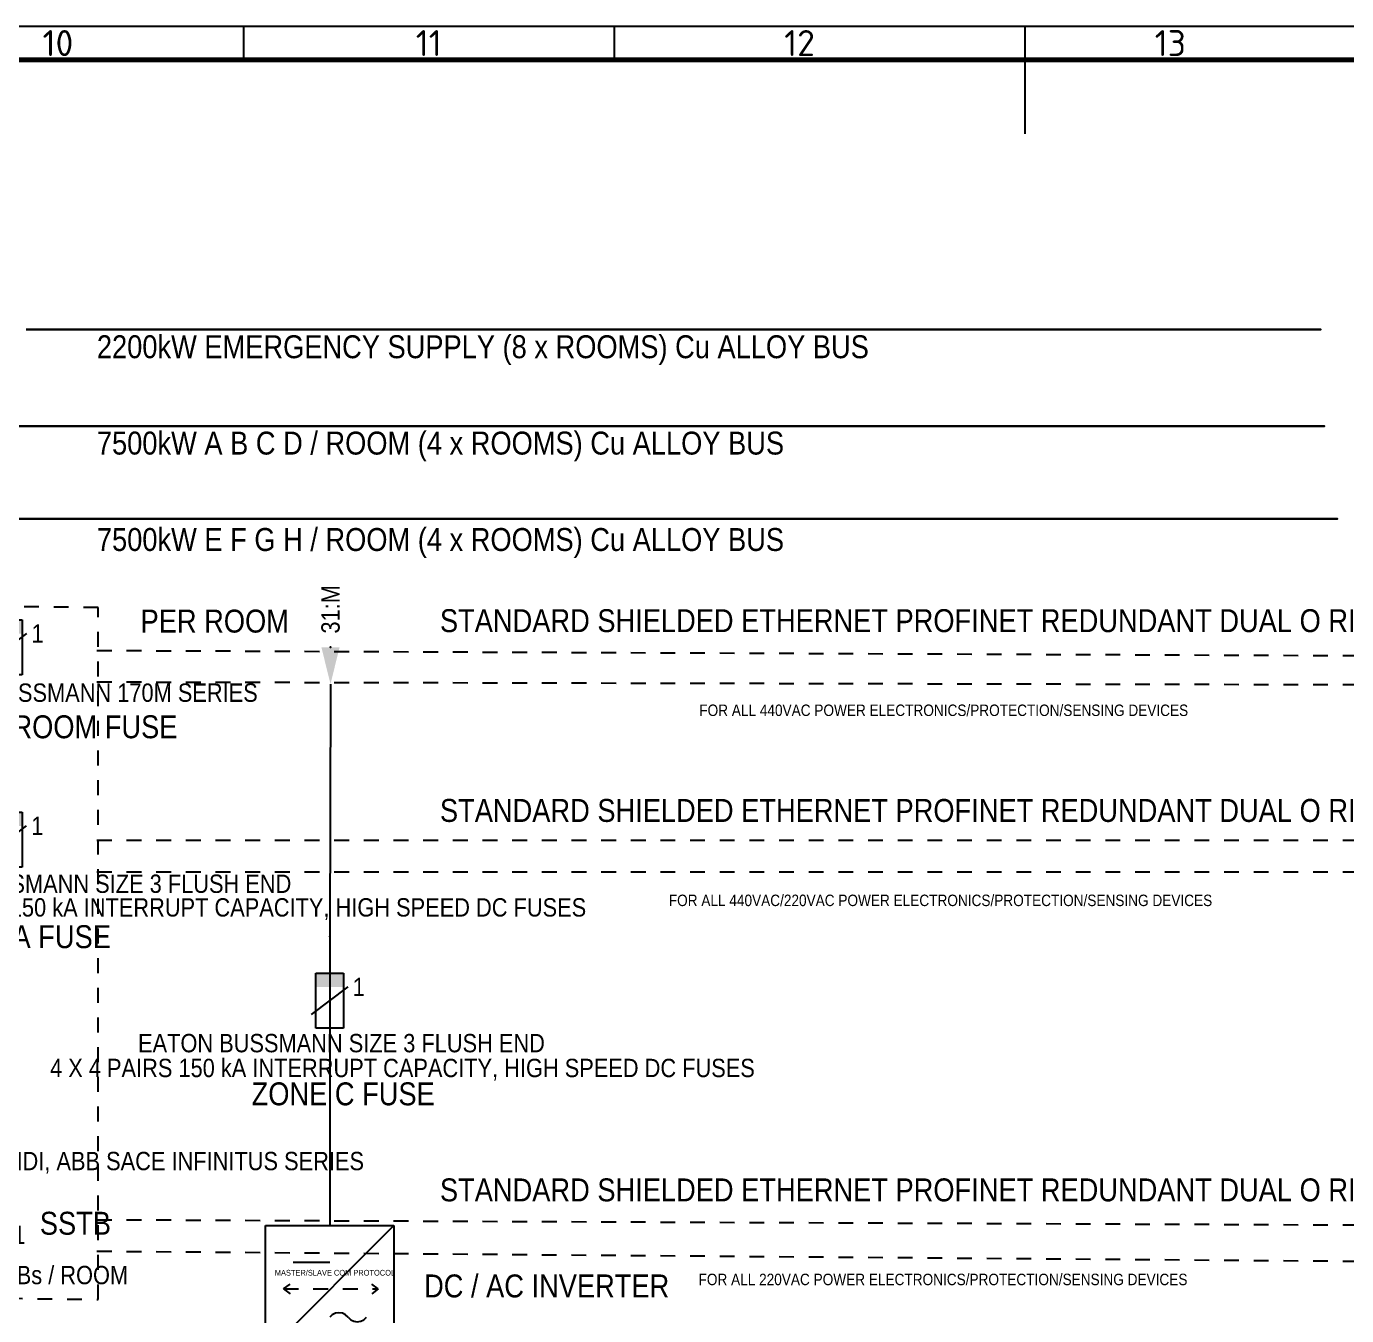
# Paper-space layout 'Layout1' of a CAD drawing. Header units: millimetres. Extents: x 340 to 1181, y -1 to 593.
# Drawn here: x 836.2 to 1014.2, y 412.7 to 586.5 of the extents above; entities that cross this region are included whole.
import ezdxf
from ezdxf.enums import TextEntityAlignment as Align

# ---------------------------------------------------------------- set-up
doc = ezdxf.new("R2010")
doc.units = ezdxf.units.MM
doc.linetypes.add('DASHED', pattern=[4, 2, -2])
doc.layers.add('00_Paper_Layout_ Text', color=7, linetype='Continuous')
doc.layers.add('SLEHTI1', color=7, linetype='Continuous')
doc.layers.add('00_Paper_Layout_Thick', color=7, linetype='Continuous', lineweight=70)
doc.layers.add('00_Paper_Layout_Thin', color=7, linetype='Continuous', lineweight=25)
doc.styles.add('ELECTRICAL_GENERAL', font='arial.ttf', dxfattribs={"width": 0.85})
doc.styles.add('ELECTRICAL_ID', font='arial.ttf', dxfattribs={"width": 0.85})
doc.styles.add('ELECTRICAL_INTDEF1', font='segoesc.ttf', dxfattribs={"width": 0.85})
doc.styles.add('S000 H00', font='isocpeur.ttf')

# ---------------------------------------------------------------- blocks, each defined once
blk = doc.blocks.new('C-Job Border A1 LANDSCAPE')
at = {"layer": '00_Paper_Layout_Thick'}
blk.add_line((830.25, 583), (21, 583), dxfattribs=at)
at = {"layer": '00_Paper_Layout_Thin'}
for p, q in [((834.75, 587.5), (16.5, 587.5)), ((525.63, 587.5), (525.63, 583)), ((575.63, 587.5), (575.63, 583)), ((631, 587.5), (631, 573))]:
    blk.add_line(p, q, dxfattribs=at)
at = {"layer": '00_Paper_Layout_ Text', "style": 'S000 H00'}
for s, p in [('10', (500.63, 585.25)), ('11', (550.63, 585.25)), ('12', (600.63, 585.25)), ('13', (650.63, 585.25))]:
    blk.add_text(s, height=3.5, dxfattribs=at).set_placement(p, align=Align.MIDDLE_CENTER)
blk = doc.blocks.new('SVAIHT2A')
at = {"color": 1, "linetype": 'Continuous', "lineweight": -3}
blk.add_point((0, 0), dxfattribs=at)
at = {"color": 1, "lineweight": -3}
blk.add_solid([(0, -4), (0.99, 0), (-0.99, 0)], dxfattribs=at)
at = {"color": 7, "lineweight": -3, "style": 'ELECTRICAL_GENERAL', "width": 0.85}
blk.add_attdef('E_CONNREF', text='', height=2, rotation=90, dxfattribs=at).set_placement((0, 1.5), align=Align.MIDDLE_LEFT)
at = {"color": 1, "lineweight": -3, "style": 'ELECTRICAL_INTDEF1', "flags": 8}
blk.add_attdef('E_DELETED', (0, 0), '', height=2.5, dxfattribs=at)
at = {"color": 7, "lineweight": -3, "style": 'ELECTRICAL_GENERAL', "width": 0.85, "flags": 8}
blk.add_attdef('E_SYMBTXT1', text='', height=2, rotation=90, dxfattribs=at).set_placement((2, 0), align=Align.TOP_RIGHT)
at = {"color": 7, "lineweight": -3, "style": 'ELECTRICAL_GENERAL', "width": 0.85, "flags": 1}
blk.add_attdef('E_THISREF', text='', height=1.5, dxfattribs=at).set_placement((0, -9), align=Align.CENTER)
blk = doc.blocks.new('IECSLD_0201')
at = {"color": 0, "linetype": 'Continuous', "lineweight": -3}
for p, q in [((0, 0), (0, -14)), ((-1.5, -10), (-1.5, -4)), ((-1.5, -4), (1.5, -4)), ((1.5, -4), (1.5, -10)), ((1.5, -10), (-1.5, -10))]:
    blk.add_line(p, q, dxfattribs=at)
at = {"color": 7, "linetype": 'Continuous', "lineweight": -3}
blk.add_line((-2, -8.5), (2, -5.5), dxfattribs=at)
at = {"color": 0, "linetype": 'Continuous', "lineweight": -3}
for p in [(0, 0), (0, -14)]:
    blk.add_point(p, dxfattribs=at)
at = {"color": 0, "lineweight": -3}
blk.add_solid([(-1.5, -5.5), (1.5, -5.5), (-1.5, -4), (1.5, -4)], dxfattribs=at)
at = {"color": 7, "lineweight": -3, "width": 0.85}
for tag, height, style, flags, p in [('E_OBJECTID', 2.5, 'ELECTRICAL_ID', 8, (-4, -1)), ('E_ELPOSID', 2.5, 'ELECTRICAL_ID', 8, (-4, -4.5)), ('E_AA', 2, 'ELECTRICAL_GENERAL', 8, (-4, -12)), ('E_OVERCURRENTPROTECTIONTYPE', 2, 'ELECTRICAL_GENERAL', 9, (-4, -15)), ('E_OVERCURRENTPROTECTION', 2, 'ELECTRICAL_GENERAL', 9, (-4, -18)), ('E_FRAMESIZE', 2, 'ELECTRICAL_GENERAL', 9, (-4, -21)), ('E_ELEC1', 2, 'ELECTRICAL_GENERAL', 8, (-4, -24)), ('E_ELEC2', 2, 'ELECTRICAL_GENERAL', 8, (-4, -27))]:
    blk.add_attdef(tag, text='', height=height, dxfattribs=dict(at, style=style, flags=flags)).set_placement(p, align=Align.RIGHT)
at = {"color": 7, "lineweight": -3, "style": 'ELECTRICAL_GENERAL', "width": 0.85, "flags": 8}
blk.add_attdef('E_PHASE', (2, -1), '', height=1.5, dxfattribs=at)
at = {"color": 7, "lineweight": -3, "style": 'ELECTRICAL_ID', "width": 0.85, "flags": 9}
blk.add_attdef('E_GROUPNUMBER', text='', height=1.5, dxfattribs=at).set_placement((-2, -1), align=Align.TOP_RIGHT)
at = {"color": 7, "lineweight": -3, "style": 'ELECTRICAL_ID', "width": 0.85}
blk.add_attdef('E_ID', text='', height=2.5, dxfattribs=at).set_placement((-4, -8), align=Align.RIGHT)
at = {"color": 7, "lineweight": -3, "style": 'ELECTRICAL_GENERAL', "width": 0.85, "flags": 8}
blk.add_attdef('E_POLES', text='', height=2, dxfattribs=at).set_placement((2.5, -5.5), align=Align.MIDDLE_LEFT)
blk = doc.blocks.new('IECSLD_0710')
at = {"color": 0, "linetype": 'Continuous', "lineweight": -3}
for p, q in [((-7, 0), (7, 0)), ((-7, -14), (-7, 0)), ((-7, -14), (7, 0)), ((7, 0), (7, -14)), ((7, -14), (-7, -14))]:
    blk.add_line(p, q, dxfattribs=at)
at = {"color": 7, "linetype": 'Continuous', "lineweight": -3}
for p, q in [((-3.72, -3.73), (-4, -4)), ((-3.38, -3.56), (-3.72, -3.73)), ((-3, -3.5), (-3.38, -3.56)), ((-2.62, -3.56), (-3, -3.5)), ((-2.28, -3.73), (-2.62, -3.56)), ((-2, -4), (-2.28, -3.73)), ((-2, -4), (-1.72, -4.27)), ((-1.72, -4.27), (-1.38, -4.44)), ((-0.62, -4.44), (-0.28, -4.27)), ((-0.28, -4.27), (0, -4)), ((-1.38, -4.44), (-1, -4.5)), ((-1, -4.5), (-0.62, -4.44)), ((4, -10), (0, -10))]:
    blk.add_line(p, q, dxfattribs=at)
at = {"color": 0, "linetype": 'Continuous', "lineweight": -3}
for p in [(0, 0), (0, -14)]:
    blk.add_point(p, dxfattribs=at)
at = {"color": 7, "lineweight": -3, "width": 0.85, "flags": 8}
for tag, height, style, p in [('E_OBJECTID', 2.5, 'ELECTRICAL_ID', (-9, -1)), ('E_ELPOSID', 2.5, 'ELECTRICAL_ID', (-9, -4.5)), ('E_ELEC1', 2, 'ELECTRICAL_GENERAL', (-9, -12)), ('E_ELEC2', 2, 'ELECTRICAL_GENERAL', (-9, -15))]:
    blk.add_attdef(tag, text='', height=height, dxfattribs=dict(at, style=style)).set_placement(p, align=Align.RIGHT)
at = {"color": 7, "lineweight": -3, "style": 'ELECTRICAL_ID', "width": 0.85}
blk.add_attdef('E_ID', text='', height=2.5, dxfattribs=at).set_placement((-9, -8), align=Align.RIGHT)
blk = doc.blocks.new('IECSLD_0402')
at = {"color": 0, "linetype": 'Continuous', "lineweight": -3}
for p, q in [((0, 0), (0, -3)), ((0, -11), (-3.5, -3.12)), ((-5.5, -8), (-5.5, -6)), ((0, -11), (0, -14))]:
    blk.add_line(p, q, dxfattribs=at)
at = {"color": 7, "linetype": 'Continuous', "lineweight": -3}
for p, q in [((-1, -4), (1, -2)), ((-1, -2), (1, -4)), ((-5, -7), (-5.5, -7)), ((-3.2, -7), (-4.1, -7)), ((-1.78, -7), (-2.3, -7)), ((-0.13, -8.25), (-1.5, -10.09))]:
    blk.add_line(p, q, dxfattribs=at)
at = {"color": 0, "linetype": 'Continuous', "lineweight": -3}
for p in [(0, 0), (0, -14)]:
    blk.add_point(p, dxfattribs=at)
at = {"color": 7, "lineweight": -3, "width": 0.85}
for tag, height, style, flags, p in [('E_OBJECTID', 2.5, 'ELECTRICAL_ID', 8, (-7.5, -1)), ('E_ELPOSID', 2.5, 'ELECTRICAL_ID', 8, (-7.5, -4.5)), ('E_AA', 2, 'ELECTRICAL_GENERAL', 8, (-7.5, -12)), ('E_OVERCURRENTPROTECTIONTYPE', 2, 'ELECTRICAL_GENERAL', 9, (-7.5, -15)), ('E_OVERCURRENTPROTECTION', 2, 'ELECTRICAL_GENERAL', 9, (-7.5, -18)), ('E_FRAMESIZE', 2, 'ELECTRICAL_GENERAL', 9, (-7.5, -21)), ('E_ELEC1', 2, 'ELECTRICAL_GENERAL', 8, (-7.5, -24)), ('E_ELEC2', 2, 'ELECTRICAL_GENERAL', 8, (-7.5, -27))]:
    blk.add_attdef(tag, text='', height=height, dxfattribs=dict(at, style=style, flags=flags)).set_placement(p, align=Align.RIGHT)
at = {"color": 7, "lineweight": -3, "style": 'ELECTRICAL_GENERAL', "width": 0.85, "flags": 8}
blk.add_attdef('E_PHASE', (2, -1), '', height=1.5, dxfattribs=at)
at = {"color": 7, "lineweight": -3, "style": 'ELECTRICAL_ID', "width": 0.85, "flags": 9}
blk.add_attdef('E_GROUPNUMBER', text='', height=1.5, dxfattribs=at).set_placement((-2, -1), align=Align.TOP_RIGHT)
at = {"color": 7, "lineweight": -3, "style": 'ELECTRICAL_ID', "width": 0.85}
blk.add_attdef('E_ID', text='', height=2.5, dxfattribs=at).set_placement((-7.5, -8), align=Align.RIGHT)
at = {"color": 7, "lineweight": -3, "style": 'ELECTRICAL_GENERAL', "width": 0.85, "flags": 8}
blk.add_attdef('E_POLES', text='', height=2, dxfattribs=at).set_placement((0.5, -8), align=Align.MIDDLE_LEFT)

psp = doc.layouts.get("Layout1")

# ---------------------------------------------------------------- linework, layer by layer
at = {"layer": 'SLEHTI1', "color": 175, "linetype": 'DASHED', "lineweight": -3}
for p, q in [((845.68, 502.35), (1101.22, 501.3)), ((845.68, 498.11), (1090.53, 497.58)), ((845.68, 476.77), (1061.47, 476.77)), ((845.68, 472.52), (1061.47, 472.52)), ((845.68, 425.6), (1090.53, 424.58)), ((845.68, 421.36), (1101.22, 419.32))]:
    psp.add_line(p, q, dxfattribs=at)
at = {"layer": 'SLEHTI1', "color": 125, "linetype": 'Continuous', "lineweight": -3}
for p, q in [((870.85, 416.27), (871.73, 416.92)), ((883.62, 416.27), (882.74, 416.92)), ((870.85, 416.27), (871.73, 415.61)), ((883.62, 416.27), (882.74, 415.61))]:
    psp.add_line(p, q, dxfattribs=at)
at = {"layer": 'SLEHTI1', "color": 125, "linetype": 'DASHED', "lineweight": -3}
psp.add_line((870.85, 416.27), (883.62, 416.27), dxfattribs=at)
at = {"layer": 'SLEHTI1', "color": 3, "linetype": 'Continuous', "lineweight": -3}
for points in [[(836.14, 545.63), (837.01, 545.63), (837.89, 545.63), (838.76, 545.63), (839.64, 545.63), (840.51, 545.63), (841.39, 545.63), (842.26, 545.63), (843.14, 545.63), (844.01, 545.63), (844.89, 545.63), (845.76, 545.63), (846.64, 545.63), (847.51, 545.63), (848.39, 545.63), (849.26, 545.63), (850.14, 545.63), (851.01, 545.63), (851.89, 545.63), (852.76, 545.63), (853.64, 545.63), (854.51, 545.63), (855.39, 545.63), (856.26, 545.63), (857.14, 545.63), (858.01, 545.63), (858.89, 545.63), (859.76, 545.63), (860.64, 545.63), (861.51, 545.63), (862.39, 545.63), (863.26, 545.63), (864.14, 545.63), (865.01, 545.63), (865.89, 545.63), (866.76, 545.63), (867.64, 545.63), (868.51, 545.63), (869.39, 545.63), (870.26, 545.63), (871.14, 545.63), (872.01, 545.63), (872.89, 545.63), (873.76, 545.63), (874.64, 545.63), (875.51, 545.63), (876.39, 545.63), (877.26, 545.63), (878.14, 545.63), (879.01, 545.63), (879.89, 545.63), (880.76, 545.63), (881.64, 545.63), (882.51, 545.63), (883.39, 545.63), (884.26, 545.63), (885.14, 545.63), (886.01, 545.63), (886.89, 545.63), (887.76, 545.63), (888.64, 545.63), (889.51, 545.63), (890.39, 545.63), (891.26, 545.63), (892.14, 545.63), (893.01, 545.63), (893.89, 545.63), (894.76, 545.63), (895.64, 545.63), (896.51, 545.63), (897.39, 545.63), (898.26, 545.63), (899.14, 545.63), (900.01, 545.63), (900.89, 545.63), (901.76, 545.63), (902.64, 545.63), (903.51, 545.63), (904.39, 545.63), (905.26, 545.63), (906.14, 545.63), (907.01, 545.63), (907.89, 545.63), (908.76, 545.63), (909.64, 545.63), (910.51, 545.63), (911.39, 545.63), (912.26, 545.63), (913.14, 545.63), (914.01, 545.63), (914.89, 545.63), (915.76, 545.63), (916.64, 545.63), (917.51, 545.63), (918.39, 545.63), (919.26, 545.63), (920.14, 545.63), (921.01, 545.63), (921.89, 545.63), (922.76, 545.63), (923.64, 545.63), (924.51, 545.63), (925.39, 545.63), (926.26, 545.63), (927.14, 545.63), (928.01, 545.63), (928.89, 545.63), (929.76, 545.63), (930.64, 545.63), (931.51, 545.63), (932.39, 545.63), (933.26, 545.63), (934.14, 545.63), (935.01, 545.63), (935.89, 545.63), (936.76, 545.63), (937.64, 545.63), (938.51, 545.63), (939.39, 545.63), (940.26, 545.63), (941.14, 545.63), (942.01, 545.63), (942.89, 545.63), (943.76, 545.63), (944.64, 545.63), (945.51, 545.63), (946.39, 545.63), (947.26, 545.63), (948.14, 545.63), (949.01, 545.63), (949.89, 545.63), (950.76, 545.63), (951.64, 545.63), (952.51, 545.63), (953.39, 545.63), (954.26, 545.63), (955.14, 545.63), (956.01, 545.63), (956.89, 545.63), (957.76, 545.63), (958.64, 545.63), (959.51, 545.63), (960.39, 545.63), (961.26, 545.63), (962.14, 545.63), (963.01, 545.63), (963.89, 545.63), (964.76, 545.63), (965.64, 545.63), (966.51, 545.63), (967.39, 545.63), (968.26, 545.63), (969.14, 545.63), (970.01, 545.63), (970.89, 545.63), (971.76, 545.63), (972.64, 545.63), (973.51, 545.63), (974.39, 545.63), (975.26, 545.63), (976.14, 545.63), (977.01, 545.63), (977.89, 545.63), (978.76, 545.63), (979.64, 545.63), (980.51, 545.63), (981.39, 545.63), (982.26, 545.63), (983.14, 545.63), (984.01, 545.63), (984.89, 545.63), (985.76, 545.63), (986.64, 545.63), (987.51, 545.63), (988.39, 545.63), (989.26, 545.63), (990.14, 545.63), (991.01, 545.63), (991.89, 545.63), (992.76, 545.63), (993.64, 545.63), (994.51, 545.63), (995.39, 545.63), (996.26, 545.63), (997.14, 545.63), (998.01, 545.63), (998.89, 545.63), (999.76, 545.63), (1000.64, 545.63), (1001.51, 545.63), (1002.39, 545.63), (1003.26, 545.63), (1004.14, 545.63), (1005.01, 545.63), (1005.89, 545.63), (1006.76, 545.63), (1007.64, 545.63), (1008.51, 545.63), (1009.39, 545.63), (1009.82, 545.63), (1010.26, 545.63), (1010.7, 545.63), (1010.26, 545.63), (1009.39, 545.63), (1008.51, 545.63), (1007.64, 545.63), (1006.76, 545.63), (1005.89, 545.63), (1005.01, 545.63), (1004.14, 545.63), (1003.26, 545.63), (1002.39, 545.63), (1001.51, 545.63), (1000.64, 545.63), (999.76, 545.63), (998.89, 545.63), (998.01, 545.63), (997.14, 545.63), (996.26, 545.63), (995.39, 545.63), (994.51, 545.63), (993.64, 545.63), (992.76, 545.63), (991.89, 545.63), (991.01, 545.63), (990.14, 545.63), (989.26, 545.63), (988.39, 545.63), (987.51, 545.63), (986.64, 545.63), (985.76, 545.63), (984.89, 545.63), (984.01, 545.63), (983.14, 545.63), (982.26, 545.63), (981.39, 545.63), (980.51, 545.63), (979.64, 545.63), (978.76, 545.63), (977.89, 545.63), (977.01, 545.63), (976.14, 545.63), (975.26, 545.63), (974.39, 545.63), (973.51, 545.63), (972.64, 545.63), (971.76, 545.63), (970.89, 545.63), (970.01, 545.63), (969.14, 545.63), (968.26, 545.63), (967.39, 545.63), (966.51, 545.63), (965.64, 545.63), (964.76, 545.63), (963.89, 545.63), (963.01, 545.63), (962.14, 545.63), (961.26, 545.63), (960.39, 545.63), (959.51, 545.63), (958.64, 545.63), (957.76, 545.63), (956.89, 545.63), (956.01, 545.63), (955.14, 545.63), (954.26, 545.63), (953.39, 545.63), (952.51, 545.63), (951.64, 545.63), (950.76, 545.63), (949.89, 545.63), (949.01, 545.63), (948.14, 545.63), (947.26, 545.63), (946.39, 545.63), (945.51, 545.63), (944.64, 545.63), (943.76, 545.63), (942.89, 545.63), (942.01, 545.63), (941.14, 545.63), (940.26, 545.63), (939.39, 545.63), (938.51, 545.63), (937.64, 545.63), (936.76, 545.63), (935.89, 545.63), (935.01, 545.63), (934.14, 545.63), (933.26, 545.63), (932.39, 545.63), (931.51, 545.63), (930.64, 545.63), (929.76, 545.63), (928.89, 545.63), (928.01, 545.63), (927.14, 545.63), (926.26, 545.63), (925.39, 545.63), (924.51, 545.63), (923.64, 545.63), (922.76, 545.63), (921.89, 545.63), (921.01, 545.63), (920.14, 545.63), (919.26, 545.63), (918.39, 545.63), (917.51, 545.63), (916.64, 545.63), (915.76, 545.63), (914.89, 545.63), (914.01, 545.63), (913.14, 545.63), (912.26, 545.63), (911.39, 545.63), (910.51, 545.63), (909.64, 545.63), (908.76, 545.63), (907.89, 545.63), (907.01, 545.63), (906.14, 545.63), (905.26, 545.63), (904.39, 545.63), (903.51, 545.63), (902.64, 545.63), (901.76, 545.63), (900.89, 545.63), (900.01, 545.63), (899.14, 545.63), (898.26, 545.63), (897.39, 545.63), (896.51, 545.63), (895.64, 545.63), (894.76, 545.63), (893.89, 545.63), (893.01, 545.63), (892.14, 545.63), (891.26, 545.63), (890.39, 545.63), (889.51, 545.63), (888.64, 545.63), (887.76, 545.63), (886.89, 545.63), (886.01, 545.63), (885.14, 545.63), (884.26, 545.63), (883.39, 545.63), (882.51, 545.63), (881.64, 545.63), (880.76, 545.63), (879.89, 545.63), (879.01, 545.63), (878.14, 545.63), (877.26, 545.63), (876.39, 545.63), (875.51, 545.63), (874.64, 545.63), (873.76, 545.63), (872.89, 545.63), (872.01, 545.63), (871.14, 545.63), (870.26, 545.63), (869.39, 545.63), (868.51, 545.63), (867.64, 545.63), (866.76, 545.63), (865.89, 545.63), (865.01, 545.63), (864.14, 545.63), (863.26, 545.63), (862.39, 545.63), (861.51, 545.63), (860.64, 545.63), (859.76, 545.63), (858.89, 545.63), (858.01, 545.63), (857.14, 545.63), (856.26, 545.63), (855.39, 545.63), (854.51, 545.63), (853.64, 545.63), (852.76, 545.63), (851.89, 545.63), (851.01, 545.63), (850.14, 545.63), (849.26, 545.63), (848.39, 545.63), (847.51, 545.63), (846.64, 545.63), (845.76, 545.63), (844.89, 545.63), (844.01, 545.63), (843.14, 545.63), (842.26, 545.63), (841.39, 545.63), (840.51, 545.63), (839.64, 545.63), (838.76, 545.63), (837.89, 545.63), (837.01, 545.63), (836.14, 545.63)], [(807.79, 532.61), (1010.35, 532.61), (1010.79, 532.61), (1011.22, 532.61), (1010.79, 532.61), (1009.91, 532.61), (1009.04, 532.61), (1008.16, 532.61), (1007.29, 532.61), (1006.41, 532.61), (1005.54, 532.61), (1004.66, 532.61), (1003.79, 532.61), (1002.91, 532.61), (1002.04, 532.61), (1001.16, 532.61), (1000.29, 532.61), (999.41, 532.61), (998.54, 532.61), (997.66, 532.61), (996.79, 532.61), (995.91, 532.61), (995.04, 532.61), (994.16, 532.61), (993.29, 532.61), (992.41, 532.61), (991.54, 532.61), (990.66, 532.61), (989.79, 532.61), (988.91, 532.61), (988.04, 532.61), (987.16, 532.61), (986.29, 532.61), (985.41, 532.61), (984.54, 532.61), (983.66, 532.61), (982.79, 532.61), (981.91, 532.61), (981.04, 532.61), (980.16, 532.61), (979.29, 532.61), (978.41, 532.61), (977.54, 532.61), (976.66, 532.61), (975.79, 532.61), (974.91, 532.61), (974.04, 532.61), (973.16, 532.61), (972.29, 532.61), (971.41, 532.61), (970.54, 532.61), (969.66, 532.61), (968.79, 532.61), (967.91, 532.61), (967.04, 532.61), (966.16, 532.61), (965.29, 532.61), (964.41, 532.61), (963.54, 532.61), (962.66, 532.61), (961.79, 532.61), (960.91, 532.61), (960.04, 532.61), (959.16, 532.61), (958.29, 532.61), (957.41, 532.61), (956.54, 532.61), (955.66, 532.61), (954.79, 532.61), (953.91, 532.61), (953.04, 532.61), (952.16, 532.61), (951.29, 532.61), (950.41, 532.61), (949.54, 532.61), (948.66, 532.61), (947.79, 532.61), (946.91, 532.61), (946.04, 532.61), (945.16, 532.61), (944.29, 532.61), (943.41, 532.61), (942.54, 532.61), (941.66, 532.61), (940.79, 532.61), (939.91, 532.61), (939.04, 532.61), (938.16, 532.61), (937.29, 532.61), (936.41, 532.61), (935.54, 532.61), (934.66, 532.61), (933.79, 532.61), (932.91, 532.61), (932.04, 532.61), (931.16, 532.61), (930.29, 532.61), (929.41, 532.61), (928.54, 532.61), (927.66, 532.61), (926.79, 532.61), (925.91, 532.61), (925.04, 532.61), (924.16, 532.61), (923.29, 532.61), (922.41, 532.61), (921.54, 532.61), (920.66, 532.61), (919.79, 532.61), (918.91, 532.61), (918.04, 532.61), (917.16, 532.61), (916.29, 532.61), (915.41, 532.61), (914.54, 532.61), (913.66, 532.61), (912.79, 532.61), (911.91, 532.61), (911.04, 532.61), (910.16, 532.61), (909.29, 532.61), (908.41, 532.61), (907.54, 532.61), (906.66, 532.61), (905.79, 532.61), (904.91, 532.61), (904.04, 532.61), (903.16, 532.61), (902.29, 532.61), (901.41, 532.61), (900.54, 532.61), (899.66, 532.61), (898.79, 532.61), (897.91, 532.61), (897.04, 532.61), (896.16, 532.61), (895.29, 532.61), (894.41, 532.61), (893.54, 532.61), (892.66, 532.61), (891.79, 532.61), (890.91, 532.61), (890.04, 532.61), (889.16, 532.61), (888.29, 532.61), (887.41, 532.61), (886.54, 532.61), (885.66, 532.61), (884.79, 532.61), (883.91, 532.61), (883.04, 532.61), (882.16, 532.61), (881.29, 532.61), (880.41, 532.61), (879.54, 532.61), (878.66, 532.61), (877.79, 532.61), (876.91, 532.61), (876.04, 532.61), (875.16, 532.61), (874.29, 532.61), (873.41, 532.61), (872.54, 532.61), (871.66, 532.61), (870.79, 532.61), (869.91, 532.61), (869.04, 532.61), (868.16, 532.61), (867.29, 532.61), (866.41, 532.61), (865.54, 532.61), (864.66, 532.61), (863.79, 532.61), (862.91, 532.61), (862.04, 532.61), (861.16, 532.61), (860.29, 532.61), (859.41, 532.61), (858.54, 532.61), (857.66, 532.61), (856.79, 532.61), (855.91, 532.61), (855.04, 532.61), (854.16, 532.61), (853.29, 532.61), (852.41, 532.61), (851.54, 532.61), (850.66, 532.61), (849.79, 532.61), (848.91, 532.61), (848.04, 532.61), (847.16, 532.61), (846.29, 532.61), (845.41, 532.61), (844.54, 532.61), (843.66, 532.61), (842.79, 532.61), (841.91, 532.61), (841.04, 532.61), (840.16, 532.61), (839.29, 532.61), (838.41, 532.61), (837.54, 532.61), (836.66, 532.61), (835.79, 532.61)], [(835.79, 532.61), (836.66, 532.61), (837.54, 532.61), (838.41, 532.61), (839.29, 532.61), (840.16, 532.61), (841.04, 532.61), (841.91, 532.61), (842.79, 532.61), (843.66, 532.61), (844.54, 532.61), (845.41, 532.61), (846.29, 532.61), (847.16, 532.61), (848.04, 532.61), (848.91, 532.61), (849.79, 532.61), (850.66, 532.61), (851.54, 532.61), (852.41, 532.61), (853.29, 532.61), (854.16, 532.61), (855.04, 532.61), (855.91, 532.61), (856.79, 532.61), (857.66, 532.61), (858.54, 532.61), (859.41, 532.61), (860.29, 532.61), (861.16, 532.61), (862.04, 532.61), (862.91, 532.61), (863.79, 532.61), (864.66, 532.61), (865.54, 532.61), (866.41, 532.61), (867.29, 532.61), (868.16, 532.61), (869.04, 532.61), (869.91, 532.61), (870.79, 532.61), (871.66, 532.61), (872.54, 532.61), (873.41, 532.61), (874.29, 532.61), (875.16, 532.61), (876.04, 532.61), (876.91, 532.61), (877.79, 532.61), (878.66, 532.61), (879.54, 532.61), (880.41, 532.61), (881.29, 532.61), (882.16, 532.61), (883.04, 532.61), (883.91, 532.61), (884.79, 532.61), (885.66, 532.61), (886.54, 532.61), (887.41, 532.61), (888.29, 532.61), (889.16, 532.61), (890.04, 532.61), (890.91, 532.61), (891.79, 532.61), (892.66, 532.61), (893.54, 532.61), (894.41, 532.61), (895.29, 532.61), (896.16, 532.61), (897.04, 532.61), (897.91, 532.61), (898.79, 532.61), (899.66, 532.61), (900.54, 532.61), (901.41, 532.61), (902.29, 532.61), (903.16, 532.61), (904.04, 532.61), (904.91, 532.61), (905.79, 532.61), (906.66, 532.61), (907.54, 532.61), (908.41, 532.61), (909.29, 532.61), (910.16, 532.61), (911.04, 532.61), (911.91, 532.61), (912.79, 532.61), (913.66, 532.61), (914.54, 532.61), (915.41, 532.61), (916.29, 532.61), (917.16, 532.61), (918.04, 532.61), (918.91, 532.61), (919.79, 532.61), (920.66, 532.61), (921.54, 532.61), (922.41, 532.61), (923.29, 532.61), (924.16, 532.61), (925.04, 532.61), (925.91, 532.61), (926.79, 532.61), (927.66, 532.61), (928.54, 532.61), (929.41, 532.61), (930.29, 532.61), (931.16, 532.61), (932.04, 532.61), (932.91, 532.61), (933.79, 532.61), (934.66, 532.61), (935.54, 532.61), (936.41, 532.61), (937.29, 532.61), (938.16, 532.61), (939.04, 532.61), (939.91, 532.61), (940.79, 532.61), (941.66, 532.61), (942.54, 532.61), (943.41, 532.61), (944.29, 532.61), (945.16, 532.61), (946.04, 532.61), (946.91, 532.61), (947.79, 532.61), (948.66, 532.61), (949.54, 532.61), (950.41, 532.61), (951.29, 532.61), (952.16, 532.61), (953.04, 532.61), (953.91, 532.61), (954.79, 532.61), (955.66, 532.61), (956.54, 532.61), (957.41, 532.61), (958.29, 532.61), (959.16, 532.61), (960.04, 532.61), (960.91, 532.61), (961.79, 532.61), (962.66, 532.61), (963.54, 532.61), (964.41, 532.61), (965.29, 532.61), (966.16, 532.61), (967.04, 532.61), (967.91, 532.61), (968.79, 532.61), (969.66, 532.61), (970.54, 532.61), (971.41, 532.61), (972.29, 532.61), (973.16, 532.61), (974.04, 532.61), (974.91, 532.61), (975.79, 532.61), (976.66, 532.61), (977.54, 532.61), (978.41, 532.61), (979.29, 532.61), (980.16, 532.61), (981.04, 532.61), (981.91, 532.61), (982.79, 532.61), (983.66, 532.61), (984.54, 532.61), (985.41, 532.61), (986.29, 532.61), (987.16, 532.61), (988.04, 532.61), (988.91, 532.61), (989.79, 532.61), (990.66, 532.61), (991.54, 532.61), (992.41, 532.61), (993.29, 532.61), (994.16, 532.61), (995.04, 532.61), (995.91, 532.61), (996.79, 532.61), (997.66, 532.61), (998.54, 532.61), (999.41, 532.61), (1000.29, 532.61), (1001.16, 532.61), (1002.04, 532.61), (1002.91, 532.61), (1003.79, 532.61), (1004.66, 532.61), (1005.54, 532.61), (1006.41, 532.61), (1007.29, 532.61), (1008.16, 532.61), (1009.04, 532.61), (1009.91, 532.61), (808.85, 532.61)], [(807.78, 520.09), (1012.09, 520.09), (1012.53, 520.09), (1012.96, 520.09), (1012.53, 520.09), (1011.65, 520.09), (1010.78, 520.09), (1009.9, 520.09), (1009.03, 520.09), (1008.15, 520.09), (1007.28, 520.09), (1006.4, 520.09), (1005.53, 520.09), (1004.65, 520.09), (1003.78, 520.09), (1002.9, 520.09), (1002.03, 520.09), (1001.15, 520.09), (1000.28, 520.09), (999.4, 520.09), (998.53, 520.09), (997.65, 520.09), (996.78, 520.09), (995.9, 520.09), (995.03, 520.09), (994.15, 520.09), (993.28, 520.09), (992.4, 520.09), (991.53, 520.09), (990.65, 520.09), (989.78, 520.09), (988.9, 520.09), (988.03, 520.09), (987.15, 520.09), (986.28, 520.09), (985.4, 520.09), (984.53, 520.09), (983.65, 520.09), (982.78, 520.09), (981.9, 520.09), (981.03, 520.09), (980.15, 520.09), (979.28, 520.09), (978.4, 520.09), (977.53, 520.09), (976.65, 520.09), (975.78, 520.09), (974.9, 520.09), (974.03, 520.09), (973.15, 520.09), (972.28, 520.09), (971.4, 520.09), (970.53, 520.09), (969.65, 520.09), (968.78, 520.09), (967.9, 520.09), (967.03, 520.09), (966.15, 520.09), (965.28, 520.09), (964.4, 520.09), (963.53, 520.09), (962.65, 520.09), (961.78, 520.09), (960.9, 520.09), (960.03, 520.09), (959.15, 520.09), (958.28, 520.09), (957.4, 520.09), (956.53, 520.09), (955.65, 520.09), (954.78, 520.09), (953.9, 520.09), (953.03, 520.09), (952.15, 520.09), (951.28, 520.09), (950.4, 520.09), (949.53, 520.09), (948.65, 520.09), (947.78, 520.09), (946.9, 520.09), (946.03, 520.09), (945.15, 520.09), (944.28, 520.09), (943.4, 520.09), (942.53, 520.09), (941.65, 520.09), (940.78, 520.09), (939.9, 520.09), (939.03, 520.09), (938.15, 520.09), (937.28, 520.09), (936.4, 520.09), (935.53, 520.09), (934.65, 520.09), (933.78, 520.09), (932.9, 520.09), (932.03, 520.09), (931.15, 520.09), (930.28, 520.09), (929.4, 520.09), (928.53, 520.09), (927.65, 520.09), (926.78, 520.09), (925.9, 520.09), (925.03, 520.09), (924.15, 520.09), (923.28, 520.09), (922.4, 520.09), (921.53, 520.09), (920.65, 520.09), (919.78, 520.09), (918.9, 520.09), (918.03, 520.09), (917.15, 520.09), (916.28, 520.09), (915.4, 520.09), (914.53, 520.09), (913.65, 520.09), (912.78, 520.09), (911.9, 520.09), (911.03, 520.09), (910.15, 520.09), (909.28, 520.09), (908.4, 520.09), (907.53, 520.09), (906.65, 520.09), (905.78, 520.09), (904.9, 520.09), (904.03, 520.09), (903.15, 520.09), (902.28, 520.09), (901.4, 520.09), (900.53, 520.09), (899.65, 520.09), (898.78, 520.09), (897.9, 520.09), (897.03, 520.09), (896.15, 520.09), (895.28, 520.09), (894.4, 520.09), (893.53, 520.09), (892.65, 520.09), (891.78, 520.09), (890.9, 520.09), (890.03, 520.09), (889.15, 520.09), (888.28, 520.09), (887.4, 520.09), (886.53, 520.09), (885.65, 520.09), (884.78, 520.09), (883.9, 520.09), (883.03, 520.09), (882.15, 520.09), (881.28, 520.09), (880.4, 520.09), (879.53, 520.09), (878.65, 520.09), (877.78, 520.09), (876.9, 520.09), (876.03, 520.09), (875.15, 520.09), (874.28, 520.09), (873.4, 520.09), (872.53, 520.09), (871.65, 520.09), (870.78, 520.09), (869.9, 520.09), (869.03, 520.09), (868.15, 520.09), (867.28, 520.09), (866.4, 520.09), (865.53, 520.09), (864.65, 520.09), (863.78, 520.09), (862.9, 520.09), (862.03, 520.09), (861.15, 520.09), (860.28, 520.09), (859.4, 520.09), (858.53, 520.09), (857.65, 520.09), (856.78, 520.09), (855.9, 520.09), (855.03, 520.09), (854.15, 520.09), (853.28, 520.09), (852.4, 520.09), (851.53, 520.09), (850.65, 520.09), (849.78, 520.09), (848.9, 520.09), (848.03, 520.09), (847.15, 520.09), (846.28, 520.09), (845.4, 520.09), (844.53, 520.09), (843.65, 520.09), (842.78, 520.09), (841.9, 520.09), (841.03, 520.09), (840.15, 520.09), (839.28, 520.09), (838.4, 520.09), (837.53, 520.09), (836.65, 520.09), (835.78, 520.09)], [(835.78, 520.09), (836.65, 520.09), (837.53, 520.09), (838.4, 520.09), (839.28, 520.09), (840.15, 520.09), (841.03, 520.09), (841.9, 520.09), (842.78, 520.09), (843.65, 520.09), (844.53, 520.09), (845.4, 520.09), (846.28, 520.09), (847.15, 520.09), (848.03, 520.09), (848.9, 520.09), (849.78, 520.09), (850.65, 520.09), (851.53, 520.09), (852.4, 520.09), (853.28, 520.09), (854.15, 520.09), (855.03, 520.09), (855.9, 520.09), (856.78, 520.09), (857.65, 520.09), (858.53, 520.09), (859.4, 520.09), (860.28, 520.09), (861.15, 520.09), (862.03, 520.09), (862.9, 520.09), (863.78, 520.09), (864.65, 520.09), (865.53, 520.09), (866.4, 520.09), (867.28, 520.09), (868.15, 520.09), (869.03, 520.09), (869.9, 520.09), (870.78, 520.09), (871.65, 520.09), (872.53, 520.09), (873.4, 520.09), (874.28, 520.09), (875.15, 520.09), (876.03, 520.09), (876.9, 520.09), (877.78, 520.09), (878.65, 520.09), (879.53, 520.09), (880.4, 520.09), (881.28, 520.09), (882.15, 520.09), (883.03, 520.09), (883.9, 520.09), (884.78, 520.09), (885.65, 520.09), (886.53, 520.09), (887.4, 520.09), (888.28, 520.09), (889.15, 520.09), (890.03, 520.09), (890.9, 520.09), (891.78, 520.09), (892.65, 520.09), (893.53, 520.09), (894.4, 520.09), (895.28, 520.09), (896.15, 520.09), (897.03, 520.09), (897.9, 520.09), (898.78, 520.09), (899.65, 520.09), (900.53, 520.09), (901.4, 520.09), (902.28, 520.09), (903.15, 520.09), (904.03, 520.09), (904.9, 520.09), (905.78, 520.09), (906.65, 520.09), (907.53, 520.09), (908.4, 520.09), (909.28, 520.09), (910.15, 520.09), (911.03, 520.09), (911.9, 520.09), (912.78, 520.09), (913.65, 520.09), (914.53, 520.09), (915.4, 520.09), (916.28, 520.09), (917.15, 520.09), (918.03, 520.09), (918.9, 520.09), (919.78, 520.09), (920.65, 520.09), (921.53, 520.09), (922.4, 520.09), (923.28, 520.09), (924.15, 520.09), (925.03, 520.09), (925.9, 520.09), (926.78, 520.09), (927.65, 520.09), (928.53, 520.09), (929.4, 520.09), (930.28, 520.09), (931.15, 520.09), (932.03, 520.09), (932.9, 520.09), (933.78, 520.09), (934.65, 520.09), (935.53, 520.09), (936.4, 520.09), (937.28, 520.09), (938.15, 520.09), (939.03, 520.09), (939.9, 520.09), (940.78, 520.09), (941.65, 520.09), (942.53, 520.09), (943.4, 520.09), (944.28, 520.09), (945.15, 520.09), (946.03, 520.09), (946.9, 520.09), (947.78, 520.09), (948.65, 520.09), (949.53, 520.09), (950.4, 520.09), (951.28, 520.09), (952.15, 520.09), (953.03, 520.09), (953.9, 520.09), (954.78, 520.09), (955.65, 520.09), (956.53, 520.09), (957.4, 520.09), (958.28, 520.09), (959.15, 520.09), (960.03, 520.09), (960.9, 520.09), (961.78, 520.09), (962.65, 520.09), (963.53, 520.09), (964.4, 520.09), (965.28, 520.09), (966.15, 520.09), (967.03, 520.09), (967.9, 520.09), (968.78, 520.09), (969.65, 520.09), (970.53, 520.09), (971.4, 520.09), (972.28, 520.09), (973.15, 520.09), (974.03, 520.09), (974.9, 520.09), (975.78, 520.09), (976.65, 520.09), (977.53, 520.09), (978.4, 520.09), (979.28, 520.09), (980.15, 520.09), (981.03, 520.09), (981.9, 520.09), (982.78, 520.09), (983.65, 520.09), (984.53, 520.09), (985.4, 520.09), (986.28, 520.09), (987.15, 520.09), (988.03, 520.09), (988.9, 520.09), (989.78, 520.09), (990.65, 520.09), (991.53, 520.09), (992.4, 520.09), (993.28, 520.09), (994.15, 520.09), (995.03, 520.09), (995.9, 520.09), (996.78, 520.09), (997.65, 520.09), (998.53, 520.09), (999.4, 520.09), (1000.28, 520.09), (1001.15, 520.09), (1002.03, 520.09), (1002.9, 520.09), (1003.78, 520.09), (1004.65, 520.09), (1005.53, 520.09), (1006.4, 520.09), (1007.28, 520.09), (1008.15, 520.09), (1009.03, 520.09), (1009.9, 520.09), (1010.78, 520.09), (1011.65, 520.09), (808.84, 520.09)]]:
    psp.add_lwpolyline(points, dxfattribs=at)
at = {"layer": 'SLEHTI1', "color": 6, "linetype": 'DASHED', "lineweight": -3}
psp.add_lwpolyline([(821.66, 508.41), (821.66, 415.14), (845.87, 414.85), (845.87, 508.12)], close=True, dxfattribs=at)
at = {"layer": 'SLEHTI1', "color": 1, "linetype": 'Continuous', "lineweight": -3}
for points in [[(877.18, 497.82), (877.08, 463.79)], [(877.08, 446.46), (877.08, 424.81)]]:
    psp.add_lwpolyline(points, dxfattribs=at)

# ---------------------------------------------------------------- block references
at = {"layer": '00_Paper_Layout_Thin'}
psp.add_blockref('C-Job Border A1 LANDSCAPE', (339.8, -1.01), dxfattribs=at)
at = {"layer": 'SLEHTI1', "color": 1, "linetype": 'Continuous', "lineweight": -3}
ref = psp.add_blockref('IECSLD_0201', (833.77, 511.43), dxfattribs=dict(at, xscale=1.237436867076458, yscale=1.237436867076458, zscale=1.237436867076458))
ref.add_attrib('E_ID', 'BATTERY ROOM FUSE', dxfattribs={"layer": '0', "color": 7, "lineweight": -3, "height": 3.0936, "style": 'ELECTRICAL_ID', "width": 0.85}).set_placement((856.54, 490.51), align=Align.RIGHT)
ref.add_attrib('E_ELEC1', '152 x EATON BUSSMANN 170M SERIES', dxfattribs={"layer": '0', "color": 7, "lineweight": -3, "height": 2.4749, "style": 'ELECTRICAL_GENERAL', "width": 0.85}).set_placement((867.37, 495.42), align=Align.RIGHT)
ref.add_attrib('E_ELEC2', '1000 VDC', dxfattribs={"layer": '0', "color": 7, "lineweight": -3, "height": 2.475, "style": 'ELECTRICAL_GENERAL', "width": 0.85}).set_placement((828.82, 501.3), align=Align.RIGHT)
ref.add_attrib('E_POLES', '1', dxfattribs={"layer": '0', "color": 7, "lineweight": -3, "height": 2.47, "style": 'ELECTRICAL_GENERAL', "width": 0.85}).set_placement((836.86, 504.63), align=Align.MIDDLE_LEFT)
at = {"layer": 'SLEHTI1', "color": 1, "linetype": 'Continuous', "lineweight": -3, "xscale": 1.237436867076458, "yscale": 1.237436867076458, "zscale": 1.237436867076458}
psp.add_blockref('SVAIHT2A', (877.18, 502.77), dxfattribs=at).add_auto_attribs({'E_CONNREF': '31:M'})
at = {"layer": 'SLEHTI1', "color": 1, "linetype": 'Continuous', "lineweight": -3}
ref = psp.add_blockref('IECSLD_0201', (833.73, 485.49), dxfattribs=dict(at, xscale=1.237436867076458, yscale=1.237436867076458, zscale=1.237436867076458))
ref.add_attrib('E_ID', 'ZONE A FUSE', dxfattribs={"layer": '0', "color": 7, "lineweight": -3, "height": 3.0936, "style": 'ELECTRICAL_ID', "width": 0.85}).set_placement((847.57, 462.21), align=Align.RIGHT)
ref.add_attrib('E_ELEC1', 'EATON BUSSMANN SIZE 3 FLUSH END', dxfattribs={"layer": '0', "color": 7, "lineweight": -3, "height": 2.4749, "style": 'ELECTRICAL_GENERAL', "width": 0.85}).set_placement((871.9, 469.66), align=Align.RIGHT)
ref.add_attrib('E_ELEC2', 'ZONE A 4 X 4 PAIRS 150 kA INTERRUPT CAPACITY, HIGH SPEED DC FUSES', dxfattribs={"layer": '0', "color": 7, "lineweight": -3, "height": 2.4749, "style": 'ELECTRICAL_GENERAL', "width": 0.85}).set_placement((911.66, 466.47), align=Align.RIGHT)
ref.add_attrib('E_POLES', '1', dxfattribs={"layer": '0', "color": 7, "lineweight": -3, "height": 2.47, "style": 'ELECTRICAL_GENERAL', "width": 0.85}).set_placement((836.82, 478.69), align=Align.MIDDLE_LEFT)
ref = psp.add_blockref('IECSLD_0201', (877.08, 463.79), dxfattribs=dict(at, xscale=1.237436867076458, yscale=1.237436867076458, zscale=1.237436867076458))
ref.add_attrib('E_ID', 'ZONE C FUSE', dxfattribs={"layer": '0', "color": 7, "lineweight": -3, "height": 3.0936, "style": 'ELECTRICAL_ID', "width": 0.85}).set_placement((891.24, 441.02), align=Align.RIGHT)
ref.add_attrib('E_ELEC1', 'EATON BUSSMANN SIZE 3 FLUSH END', dxfattribs={"layer": '0', "color": 7, "lineweight": -3, "height": 2.4749, "style": 'ELECTRICAL_GENERAL', "width": 0.85}).set_placement((906.09, 448.17), align=Align.RIGHT)
ref.add_attrib('E_ELEC2', '4 X 4 PAIRS 150 kA INTERRUPT CAPACITY, HIGH SPEED DC FUSES', dxfattribs={"layer": '0', "color": 7, "lineweight": -3, "height": 2.4749, "style": 'ELECTRICAL_GENERAL', "width": 0.85}).set_placement((934.4, 444.82), align=Align.RIGHT)
ref.add_attrib('E_POLES', '1', dxfattribs={"layer": '0', "color": 7, "lineweight": -3, "height": 2.47, "style": 'ELECTRICAL_GENERAL', "width": 0.85}).set_placement((880.18, 456.98), align=Align.MIDDLE_LEFT)
ref = psp.add_blockref('IECSLD_0402', (833.77, 433.47), dxfattribs=dict(at, xscale=1.237436867076458, yscale=1.237436867076458, zscale=1.237436867076458))
ref.add_attrib('E_ID', 'SSTB', dxfattribs={"layer": '0', "color": 7, "lineweight": -3, "height": 3.094, "style": 'ELECTRICAL_ID', "width": 0.85}).set_placement((847.58, 423.57), align=Align.RIGHT)
ref.add_attrib('E_ELEC1', '4 x SSTBs / ROOM', dxfattribs={"layer": '0', "color": 7, "lineweight": -3, "height": 2.4749, "style": 'ELECTRICAL_GENERAL', "width": 0.85}).set_placement((849.89, 416.9), align=Align.RIGHT)
ref.add_attrib('E_ELEC2', 'ABB INF-2500A-1250V-BIDI, ABB SACE INFINITUS SERIES', dxfattribs={"layer": '0', "color": 7, "lineweight": -3, "height": 2.4749, "style": 'ELECTRICAL_GENERAL', "width": 0.85}).set_placement((881.7, 432.27), align=Align.RIGHT)
ref.add_attrib('E_POLES', '1', dxfattribs={"layer": '0', "color": 7, "lineweight": -3, "height": 2.47, "style": 'ELECTRICAL_GENERAL', "width": 0.85}).set_placement((834.39, 423.57), align=Align.MIDDLE_LEFT)
ref = psp.add_blockref('IECSLD_0710', (877.08, 407.49), dxfattribs=dict(at, xscale=1.237436867076458, yscale=1.237436867076458, zscale=1.237436867076458, rotation=180))
ref.add_attrib('E_ID', 'DC / AC INVERTER', (889.8, 415.12), dxfattribs={"layer": '0', "color": 7, "lineweight": -3, "height": 3.0936, "style": 'ELECTRICAL_ID', "width": 0.85})
ref.add_attrib('E_ELEC1', '1000 VDC - 440 VAC ABB ACS880-104LC-1190A-7', dxfattribs={"layer": '0', "color": 7, "lineweight": -3, "height": 2.4749, "style": 'ELECTRICAL_GENERAL', "width": 0.85}).set_placement((912.14, 403.25), align=Align.RIGHT)
ref.add_attrib('E_ELEC2', '4 X DC / AC INVERTER PAIR/ ROOM', dxfattribs={"layer": '0', "color": 7, "lineweight": -3, "height": 2.4749, "style": 'ELECTRICAL_GENERAL', "width": 0.85}).set_placement((903.4, 399.37), align=Align.RIGHT)

# ---------------------------------------------------------------- texts
at = {"layer": 'SLEHTI1', "color": 1, "lineweight": -3, "style": 'ELECTRICAL_GENERAL', "width": 0.85}
for s, height, p in [('2200kW EMERGENCY SUPPLY (8 x ROOMS) Cu ALLOY BUS', 3.0936, (845.68, 541.75)), ('7500kW A B C D / ROOM (4 x ROOMS) Cu ALLOY BUS', 3.0936, (845.68, 528.76)), ('7500kW E F G H / ROOM (4 x ROOMS) Cu ALLOY BUS', 3.0936, (845.68, 515.76)), ('PER ROOM', 3.094, (851.57, 504.76))]:
    psp.add_text(s, height=height, dxfattribs=at).set_placement(p)
at = {"layer": 'SLEHTI1', "color": 175, "lineweight": -3, "style": 'ELECTRICAL_GENERAL', "width": 0.85}
for s, height, p in [('STANDARD SHIELDED ETHERNET PROFINET REDUNDANT DUAL O RING STRINGS', 3.0936, (891.94, 504.82)), ('FOR ALL 440VAC POWER ELECTRONICS/PROTECTION/SENSING DEVICES', 1.5468, (926.91, 493.51)), ('STANDARD SHIELDED ETHERNET PROFINET REDUNDANT DUAL O RING STRINGS', 3.0936, (891.94, 479.23)), ('FOR ALL 440VAC/220VAC POWER ELECTRONICS/PROTECTION/SENSING DEVICES', 1.5468, (922.8, 467.88)), ('STANDARD SHIELDED ETHERNET PROFINET REDUNDANT DUAL O RING STRINGS', 3.0936, (891.94, 428.07)), ('FOR ALL 220VAC POWER ELECTRONICS/PROTECTION/SENSING DEVICES', 1.5468, (926.81, 416.77))]:
    psp.add_text(s, height=height, dxfattribs=at).set_placement(p)
at = {"layer": 'SLEHTI1', "color": 125, "lineweight": -3, "style": 'ELECTRICAL_GENERAL', "width": 0.85}
psp.add_text('MASTER/SLAVE COM PROTOCOL', height=0.7734, dxfattribs=at).set_placement((869.67, 418.06))

doc.saveas('drawing.dxf')
